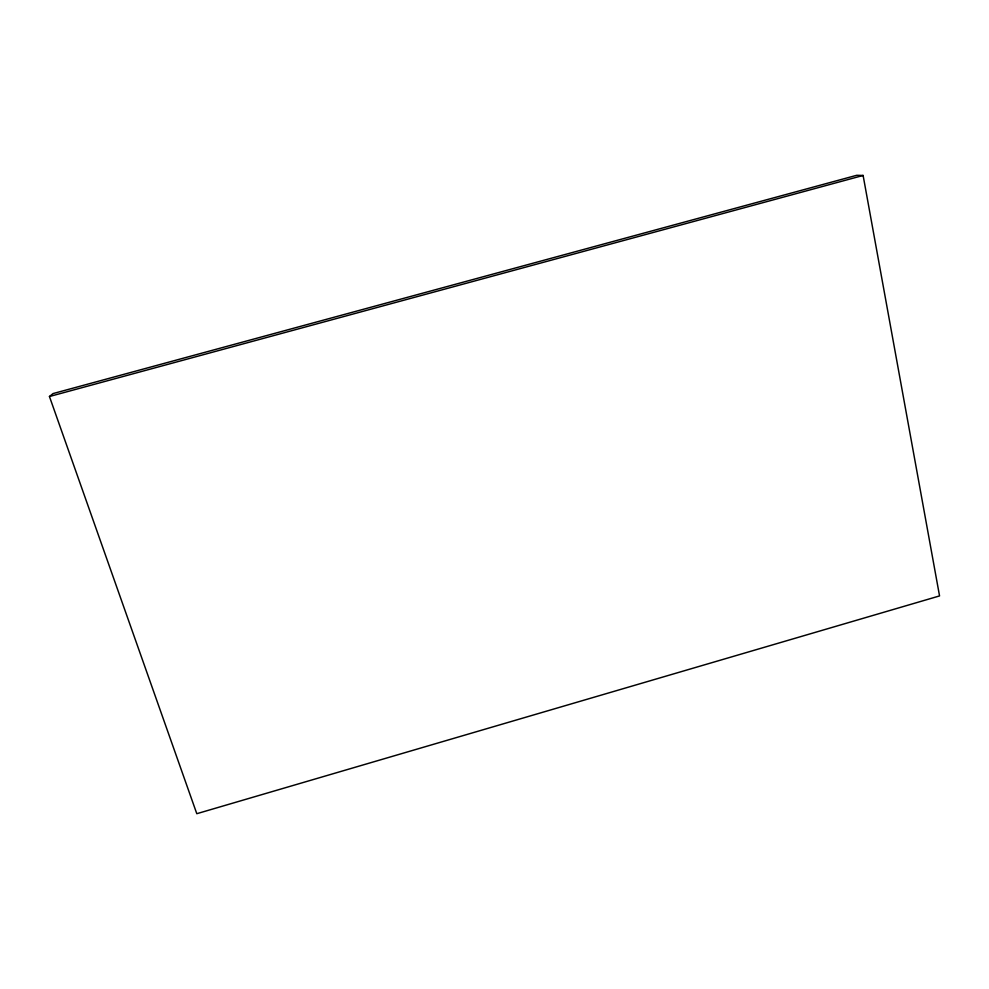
<?xml version="1.0" encoding="UTF-8"?>
<svg xmlns="http://www.w3.org/2000/svg" width="989" height="989" viewBox="0 0 989 989"><rect width="100%" height="100%" fill="white"/><g stroke="black" fill="none" stroke-linecap="round" stroke-linejoin="round"><path stroke-width="1.48" d="M49.45 396.515L53.047 393.573L856.709 175.3L863.113 175.461L939.55 595.922L196.799 813.7L49.45 396.515L863.113 175.461"/></g></svg>
